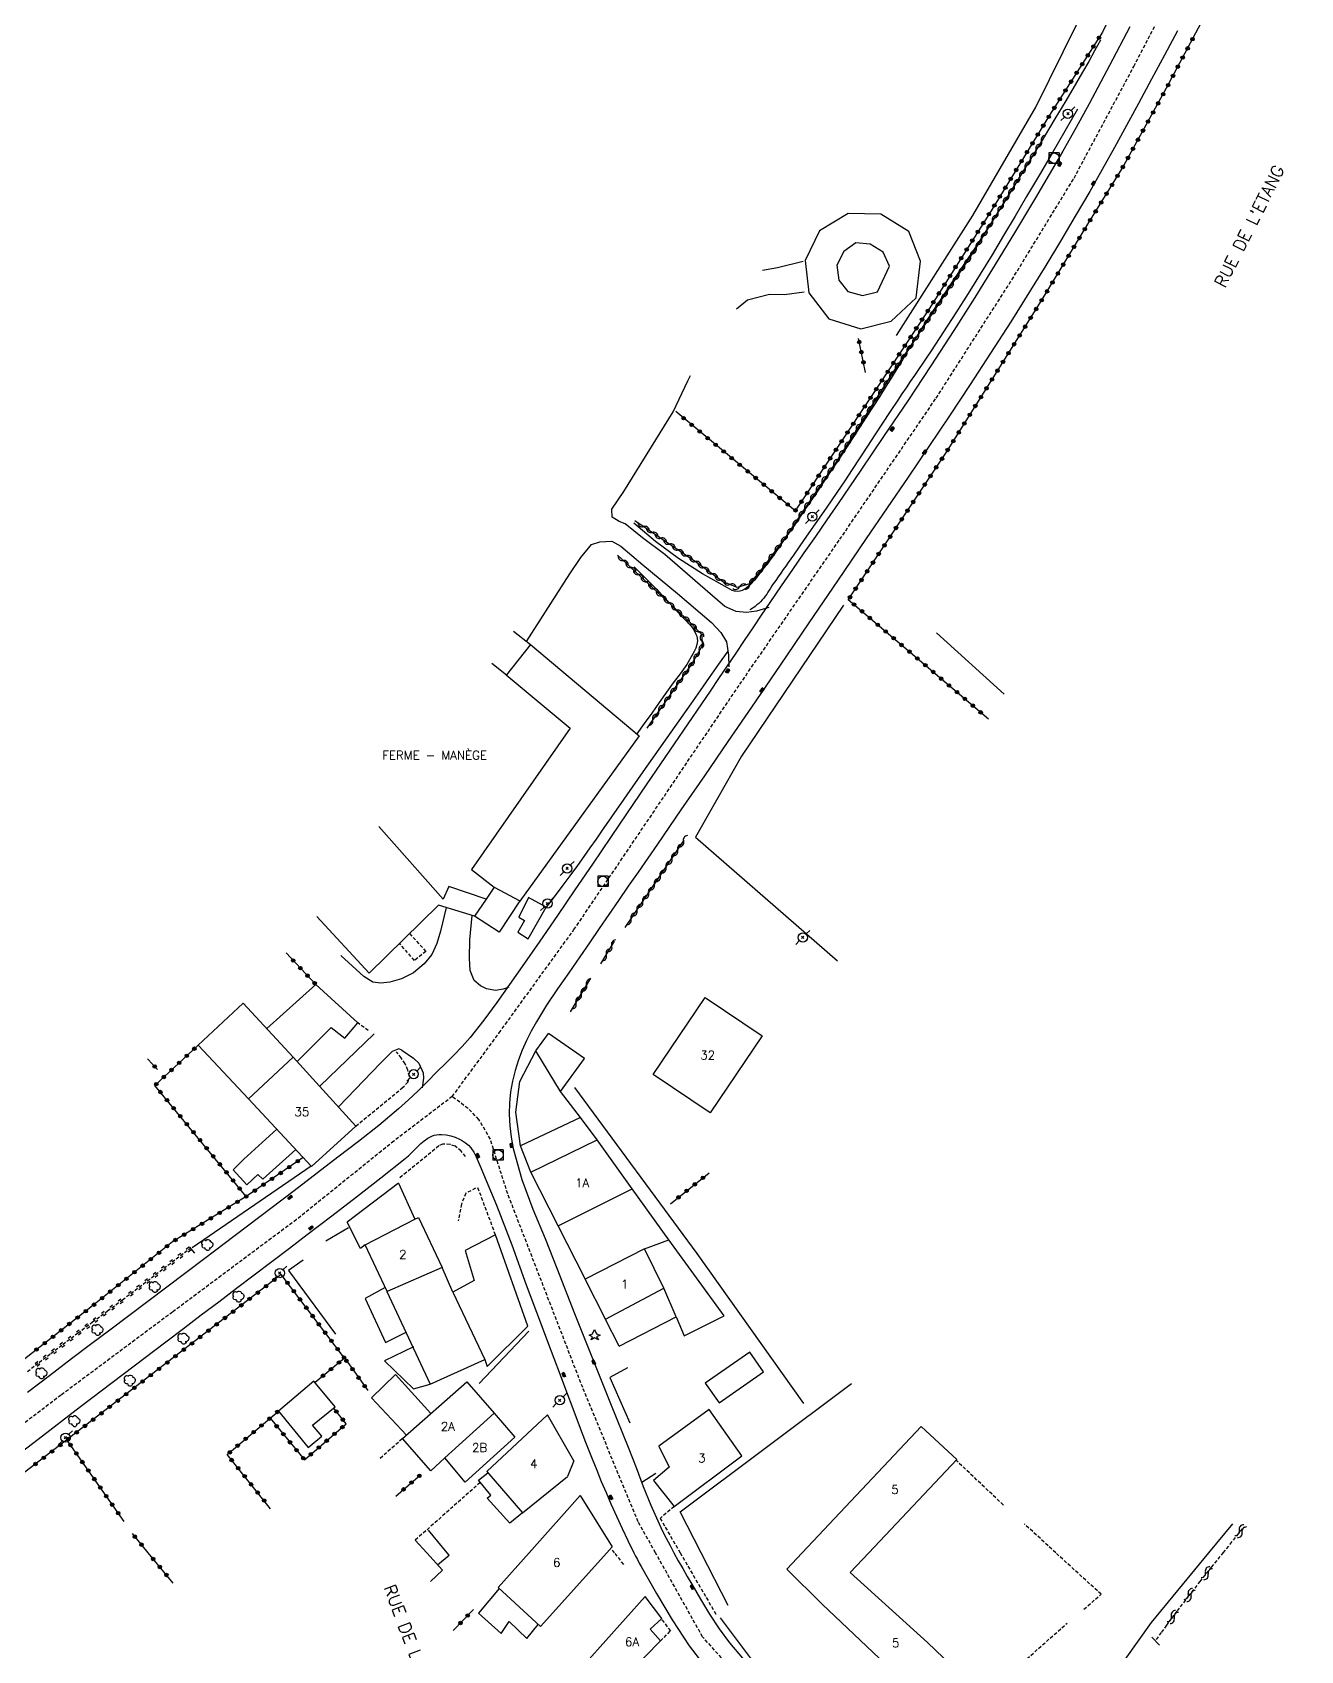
# Model space of a CAD drawing. Header units: millimetres. Extents: x 174998 to 176001, y 162000 to 163001.
# Drawn here: x 175542.1 to 175725, y 162156.9 to 162390.3 of the extents above; entities that cross this region are included whole.
import ezdxf
from ezdxf.enums import TextEntityAlignment as Align

# ---------------------------------------------------------------- set-up
doc = ezdxf.new("R2010")
doc.units = ezdxf.units.MM
doc.linetypes.add('DASHED', pattern=[0.75, 0.5, -0.25])
doc.layers.get('0').update_dxf_attribs({"linetype": 'CONTINUOUS'})
for name, color, linetype in [('W0001', 6, 'DASHED'), ('W0008', 7, 'CONTINUOUS'), ('W0017', 7, 'CONTINUOUS'), ('W0101', 7, 'CONTINUOUS'), ('W0104', 1, 'CONTINUOUS'), ('W0112', 1, 'DASHED'), ('W0120', 7, 'CONTINUOUS'), ('W0211', 2, 'CONTINUOUS'), ('W0214', 2, 'CONTINUOUS'), ('W0220', 5, 'DASHED'), ('W0300', 7, 'CONTINUOUS'), ('W0303', 7, 'CONTINUOUS'), ('W0310', 3, 'CONTINUOUS'), ('W0322', 7, 'CONTINUOUS'), ('W0323', 7, 'CONTINUOUS'), ('W0330', 7, 'CONTINUOUS'), ('W0401', 7, 'CONTINUOUS'), ('W0420', 7, 'CONTINUOUS'), ('W0473', 7, 'CONTINUOUS'), ('W0501', 5, 'DASHED'), ('W0984', 7, 'CONTINUOUS'), ('W0989', 7, 'CONTINUOUS'), ('W0991', 7, 'CONTINUOUS'), ('W1102', 7, 'CONTINUOUS')]:
    doc.layers.add(name, color=color, linetype=linetype)
doc.styles.get("Standard").update_dxf_attribs({"font": 'romans.shx', "width": 0.85})

# ---------------------------------------------------------------- blocks, each defined once
blk = doc.blocks.new('T473')
for p, q in [((-0.166667, 0.166667), (0.166667, -0.166667)), ((-0.166667, -0.166667), (0.166667, 0.166667)), ((0.500001, 0.500001), (1.000002, 1.000002)), ((-1.000002, -1.000002), (-0.500001, -0.500001))]:
    blk.add_line(p, q)
blk.add_ellipse((0, 0), major_axis=(0.471405, 0.471405), ratio=1, start_param=5.4977871438, end_param=11.780972451)
blk = doc.blocks.new('T300')
for p, q in [((-0.8, 0.51), (-0.86, 0.34)), ((-0.86, 0.34), (-0.86, 0.17)), ((-0.86, 0.17), (-0.74, 0.06)), ((-0.69, 0.63), (-0.8, 0.51)), ((-0.8, -0.06), (-0.74, 0.06)), ((-0.74, 0.06), (-0.69, 0.11)), ((-0.57, 0.69), (-0.69, 0.63)), ((-0.46, 0.69), (-0.57, 0.69)), ((-0.29, 0.63), (-0.46, 0.69)), ((-0.29, 0.63), (-0.17, 0.74)), ((-0.23, 0.57), (-0.29, 0.63)), ((-0.17, 0.74), (-0.06, 0.8)), ((-0.06, 0.8), (0.06, 0.8)), ((0.06, 0.8), (0.23, 0.74)), ((0.23, 0.74), (0.34, 0.63)), ((0.34, 0.63), (0.4, 0.51)), ((0.46, 0.46), (0.34, 0.46)), ((0.4, 0.51), (0.4, 0.46)), ((0.57, 0.4), (0.46, 0.46)), ((0.57, 0.4), (0.69, 0.29)), ((0.69, 0.29), (0.74, 0.17)), ((0.74, 0.06), (0.69, -0.17)), ((0.74, 0.17), (0.74, 0.06)), ((-0.8, -0.17), (-0.8, -0.06)), ((-0.8, -0.23), (-0.8, -0.17)), ((-0.74, -0.34), (-0.8, -0.23)), ((-0.69, -0.4), (-0.74, -0.34)), ((-0.51, -0.46), (-0.69, -0.4)), ((-0.4, -0.46), (-0.51, -0.46)), ((-0.4, -0.46), (-0.34, -0.46)), ((-0.34, -0.46), (-0.34, -0.4)), ((-0.34, -0.51), (-0.34, -0.46)), ((-0.29, -0.63), (-0.34, -0.51)), ((-0.17, -0.74), (-0.29, -0.63)), ((-0.06, -0.8), (-0.17, -0.74)), ((0.06, -0.8), (-0.06, -0.8)), ((0.17, -0.74), (0.06, -0.8)), ((0.23, -0.69), (0.17, -0.74)), ((0.29, -0.46), (0.23, -0.46)), ((0.29, -0.63), (0.23, -0.69)), ((0.46, -0.4), (0.29, -0.46)), ((0.34, -0.51), (0.29, -0.63)), ((0.34, -0.51), (0.34, -0.46)), ((0.57, -0.34), (0.46, -0.4)), ((0.63, -0.29), (0.57, -0.34)), ((0.69, -0.17), (0.63, -0.29))]:
    blk.add_line(p, q)
blk = doc.blocks.new('T303')
for p, q in [((-0.77, 0), (-0.28, 0.21)), ((-0.28, -0.21), (-0.77, 0)), ((-0.28, 0.21), (0, 0.83)), ((0, 0.83), (0.28, 0.21)), ((0.28, 0.21), (0.83, 0)), ((0.83, 0), (0.28, -0.21)), ((-0.49, -0.63), (-0.28, -0.21)), ((0, -0.35), (-0.49, -0.63)), ((0.56, -0.63), (0, -0.35)), ((0.28, -0.21), (0.56, -0.63))]:
    blk.add_line(p, q)
blk = doc.blocks.new('T420')
for p, q in [((0.75, 0.75), (-0.75, 0.75)), ((-0.75, 0.75), (-0.75, -0.75)), ((0.75, 0.75), (0.75, -0.75)), ((0.75, -0.75), (-0.75, -0.75))]:
    blk.add_line(p, q)
blk.add_ellipse((0, 0), major_axis=(-0.53, 0.53), ratio=1, start_param=3.926991, end_param=10.210176)
blk = doc.blocks.new('T401')
for p, q in [((-0.3, 0.3), (0, 0.3)), ((-0.3, -0.25), (-0.3, 0.3)), ((-0.3, 0.15), (0, 0.15)), ((-0.3, 0), (0, 0)), ((0, 0.3), (0, -0.25)), ((-0.3, -0.15), (0, -0.15)), ((-0.3, -0.25), (-0.3, -0.3)), ((-0.3, -0.3), (0, -0.3)), ((0, -0.3), (0, -0.25))]:
    blk.add_line(p, q)
blk = doc.blocks.new('t310o')
at = {"color": 0, "linetype": 'Continuous'}
for centre, start, end in [((-0.5, 0.38), 216.8699, 323.1304), ((0.5, -0.37), 36.8699, 143.1303)]:
    blk.add_arc(centre, 0.625, start, end, dxfattribs=at)
blk = doc.blocks.new('t323o')
at = {"color": 0, "linetype": 'Continuous'}
for radius in [0.25, 0.15]:
    blk.add_circle((0, 0), radius, dxfattribs=at)
blk = doc.blocks.new('t220o')
at = {"color": 0, "linetype": 'Continuous'}
for p, q in [((-0.25, 0.25), (0.25, 0.25)), ((-0.25, -0.25), (0.25, -0.25))]:
    blk.add_line(p, q, dxfattribs=at)
blk = doc.blocks.new('t322o')
at = {"color": 0, "linetype": 'Continuous'}
for radius in [0.25, 0.15]:
    blk.add_circle((0, 0), radius, dxfattribs=at)
blk = doc.blocks.new('t500o')
at = {"color": 0, "linetype": 'Continuous'}
for centre, start, end in [((-0.5, 0.625), 216.8699, 323.1301), ((0.5, -0.125), 36.8699, 143.1301), ((0.5, -0.625), 36.8699, 143.1301), ((-0.5, 0.125), 216.8699, 323.1301)]:
    blk.add_arc(centre, 0.625, start, end, dxfattribs=at)

msp = doc.modelspace()

# ---------------------------------------------------------------- linework, layer by layer
at = {"layer": 'W0001'}
for points in [[(175602.61, 162236.8), (175609.38, 162245.99), (175620.16, 162260.87), (175631.52, 162277.66), (175644.07, 162296.26), (175658.5, 162317.17), (175672.39, 162337.54), (175683.32, 162354.62), (175692.28, 162369.28), (175700.9, 162385.39), (175707.71, 162398.48)], [(175602.61, 162236.8), (175594.18, 162230.37), (175580.14, 162219.04), (175562.28, 162205.72), (175546.19, 162193.73), (175530.54, 162181.8), (175516.15, 162171)], [(175631.92, 162171), (175629.41, 162175.47), (175621.42, 162194.81), (175610.6, 162222.77), (175608.1, 162230.63), (175606.45, 162233.51), (175604.89, 162235.07), (175602.61, 162236.8)], [(175692.07, 162148.31), (175685.24, 162143.17), (175677.27, 162140.07), (175668.39, 162139.44), (175658.61, 162141.91), (175646.95, 162149.71), (175638.71, 162158.86), (175631.92, 162171)]]:
    msp.add_lwpolyline(points, dxfattribs=at)
at = {"layer": 'W0008'}
for points in [[(175700.34, 162391.08), (175697.41, 162385.52), (175694.44, 162380), (175692.56, 162376.58), (175690.64, 162373.18), (175688.7, 162369.79), (175686.72, 162366.42), (175683.84, 162361.6), (175680.92, 162356.8), (175677.95, 162352.03), (175674.94, 162347.28), (175671.64, 162342.2), (175668.29, 162337.16), (175664.91, 162332.14), (175661.51, 162327.13), (175659.89, 162324.73), (175658.26, 162322.35), (175656.62, 162319.96), (175654.98, 162317.58), (175653.33, 162315.2), (175651.69, 162312.82), (175650.05, 162310.44), (175648.42, 162308.05), (175647.18, 162306.23), (175645.94, 162304.41), (175644.71, 162302.58), (175643.48, 162300.76), (175642.24, 162298.93), (175641.01, 162297.11), (175639.78, 162295.28), (175638.54, 162293.46), (175634.61, 162287.67), (175630.68, 162281.88), (175626.75, 162276.09), (175622.81, 162270.31), (175620.29, 162266.61), (175617.77, 162262.91), (175615.24, 162259.21), (175612.68, 162255.54), (175610.86, 162252.95), (175609.05, 162250.36), (175607.18, 162247.8), (175605.21, 162245.33), (175604.06, 162244.03), (175602.85, 162242.78), (175601.62, 162241.56), (175600.39, 162240.34), (175599.04, 162238.99), (175597.68, 162237.64), (175596.3, 162236.31), (175594.87, 162235.02), (175592.02, 162232.62), (175589.09, 162230.32), (175586.13, 162228.06), (175583.18, 162225.79), (175579.82, 162223.21), (175576.45, 162220.65), (175573.08, 162218.09), (175569.7, 162215.54), (175566.95, 162213.46), (175564.21, 162211.39), (175561.46, 162209.32), (175558.71, 162207.25), (175555.95, 162205.18), (175553.21, 162203.11), (175550.46, 162201.03), (175547.72, 162198.95), (175544.53, 162196.53), (175541.35, 162194.1)], [(175707.18, 162390.5), (175705.34, 162387), (175703.47, 162383.52), (175701.59, 162380.05), (175699.85, 162376.86), (175698.1, 162373.68), (175696.33, 162370.51), (175694.53, 162367.36), (175692.44, 162363.77), (175690.33, 162360.2), (175688.19, 162356.65), (175686.02, 162353.11), (175683.15, 162348.55), (175680.23, 162344.01), (175677.29, 162339.49), (175674.32, 162334.99), (175671.35, 162330.55), (175668.34, 162326.12), (175665.32, 162321.71), (175662.31, 162317.29), (175658.17, 162311.2), (175654.03, 162305.11), (175649.89, 162299.02), (175645.74, 162292.94), (175642.36, 162288), (175638.98, 162283.07), (175635.59, 162278.14), (175632.2, 162273.21), (175630.81, 162271.18), (175629.41, 162269.15), (175628, 162267.12), (175626.6, 162265.09), (175625.2, 162263.06), (175623.81, 162261.03), (175622.41, 162258.99), (175621.02, 162256.95), (175619.42, 162254.64), (175617.79, 162252.33), (175616.21, 162249.99), (175614.74, 162247.58), (175614.01, 162246.24), (175613.32, 162244.89), (175612.69, 162243.5), (175612.15, 162242.07), (175611.68, 162240.57), (175611.3, 162239.03), (175611.02, 162237.48), (175610.85, 162235.91), (175610.81, 162234.24), (175610.9, 162232.57), (175611.1, 162230.92), (175611.4, 162229.29), (175612.63, 162224.85), (175614.24, 162220.54), (175616, 162216.3), (175617.7, 162212.06), (175620.23, 162205.52), (175622.82, 162199), (175625.43, 162192.5), (175628.05, 162186), (175629.11, 162183.28), (175630.16, 162180.56), (175631.24, 162177.86), (175632.43, 162175.19), (175632.94, 162174.13), (175633.47, 162173.08), (175634.01, 162172.04), (175634.56, 162171)], [(175536.75, 162182.71), (175542.88, 162187.4), (175549.02, 162192.08), (175555.16, 162196.76), (175561.3, 162201.43), (175563.85, 162203.36), (175566.4, 162205.29), (175568.96, 162207.21), (175571.51, 162209.14), (175574.06, 162211.07), (175576.61, 162213), (175579.16, 162214.93), (175581.7, 162216.88), (175585.25, 162219.6), (175588.8, 162222.32), (175592.33, 162225.07), (175595.83, 162227.86), (175596.3, 162228.27), (175596.75, 162228.7), (175597.19, 162229.14), (175597.63, 162229.59), (175598.09, 162230.02), (175598.58, 162230.43), (175599.1, 162230.79), (175599.66, 162231.09), (175600, 162231.22), (175600.36, 162231.3), (175600.71, 162231.33), (175601.07, 162231.33), (175601.74, 162231.26), (175602.39, 162231.13), (175603.03, 162230.92), (175603.64, 162230.66), (175604.1, 162230.41), (175604.53, 162230.12), (175604.93, 162229.78), (175605.29, 162229.4), (175605.72, 162228.79), (175606.06, 162228.12), (175606.35, 162227.44), (175606.64, 162226.76), (175609.01, 162221.11), (175611.18, 162215.39), (175613.28, 162209.64), (175615.42, 162203.9), (175616.34, 162201.48), (175617.25, 162199.06), (175618.16, 162196.64), (175619.07, 162194.21), (175619.98, 162191.79), (175620.9, 162189.37), (175621.83, 162186.95), (175622.79, 162184.54), (175623.44, 162182.91), (175624.1, 162181.29), (175624.78, 162179.67), (175625.49, 162178.06), (175626.29, 162176.29), (175627.09, 162174.51), (175627.92, 162172.75), (175628.78, 162171)], [(175628.78, 162171), (175629.04, 162170.5), (175629.31, 162170), (175629.58, 162169.5), (175629.85, 162169), (175632.05, 162165.13), (175634.33, 162161.3), (175636.79, 162157.57), (175639.5, 162154.02)], [(175634.56, 162171), (175635.2, 162169.85), (175635.84, 162168.71), (175636.5, 162167.58), (175637.16, 162166.45), (175638.43, 162164.28), (175639.72, 162162.12), (175641.1, 162160.01), (175642.61, 162157.98), (175644.47, 162155.77)]]:
    msp.add_lwpolyline(points, dxfattribs=at)
at = {"layer": 'W0017'}
for points in [[(175653.2, 162357.25), (175649.49, 162356.31), (175647.35, 162355.96)], [(175643.61, 162350.43), (175645.2, 162351.7), (175648.35, 162352.51), (175650.51, 162352.49), (175653.35, 162352.87)], [(175648.24, 162307.34), (175646.5, 162306.79), (175645.04, 162306.61), (175643.55, 162306.77), (175641.9, 162307.5), (175639.1, 162309.94), (175633.25, 162314.98), (175630.05, 162317.39), (175627.55, 162319.4), (175626.67, 162319.75), (175625.65, 162320.36), (175625.62, 162321.53), (175627.33, 162324.08), (175634.46, 162335.58), (175636.56, 162340.03), (175636.97, 162340.82)], [(175613.32, 162302.45), (175619.55, 162312.19), (175621.17, 162314.54), (175622.67, 162316.43), (175623.9, 162316.83), (175625.61, 162316.89), (175626.93, 162316.17), (175630.07, 162313.49), (175635.1, 162309.34), (175639.98, 162305.18), (175641.32, 162303.75), (175642.14, 162302.4), (175642.45, 162300.47), (175642.48, 162298.79)], [(175601.74, 162264.06), (175600.91, 162260.64), (175600.39, 162258.87), (175599.68, 162257.27), (175598.56, 162255.92), (175597.03, 162254.64), (175595.29, 162253.79), (175593.62, 162253.29), (175592.32, 162253.15), (175591.15, 162253.31), (175589.86, 162254.12), (175586.53, 162257.14)], [(175610.79, 162252.57), (175609.93, 162252.27), (175608.86, 162252.08), (175607.55, 162252.35), (175606.69, 162252.76), (175605.75, 162253.56), (175605.17, 162254.98), (175605.1, 162256.76), (175605.15, 162259.4), (175605.46, 162262.93)], [(175583.49, 162238.29), (175591.33, 162245.85)], [(175595.34, 162243.47), (175594.91, 162243.66), (175593.94, 162243.29), (175592.24, 162241.6), (175586.19, 162235.32)], [(175595.34, 162243.47), (175597, 162242.33), (175597.8, 162241.61), (175598.41, 162240.22), (175598.47, 162239.43), (175598.25, 162238.04)], [(175629.96, 162181.17), (175631.98, 162182.49)]]:
    msp.add_lwpolyline(points, dxfattribs=at)
at = {"layer": 'W0101'}
for points in [[(175647.29, 162245.56), (175639.82, 162234.45), (175631.59, 162239.99), (175639.06, 162251.1)], [(175634.62, 162177.65), (175644.35, 162184.96), (175639.64, 162191.68), (175632.42, 162186.37), (175633.87, 162183.34), (175631.62, 162181.4)]]:
    msp.add_lwpolyline(points, close=True, dxfattribs=at)
for points in [[(175579.68, 162242.48), (175573.21, 162236.49)], [(175588.72, 162232.55), (175579.68, 162242.48)], [(175573.21, 162236.49), (175582.33, 162226.7)], [(175588.72, 162232.55), (175582.33, 162226.7)], [(175613.96, 162225.9), (175623.49, 162230.56)], [(175628.55, 162223.51), (175623.51, 162230.54)], [(175617.89, 162218.14), (175613.96, 162225.9)], [(175617.89, 162218.14), (175628.55, 162223.51)], [(175590.04, 162215.41), (175597.23, 162219.11)], [(175597.23, 162219.11), (175597.72, 162219.36), (175601.17, 162212.13)], [(175593.2, 162208.69), (175590.04, 162215.41), (175590.04, 162215.41)], [(175630.32, 162214.83), (175621.76, 162210.48)], [(175633.13, 162209.17), (175630.32, 162214.83)], [(175601.17, 162212.13), (175593.2, 162208.69)], [(175624.7, 162204.66), (175624.72, 162204.68), (175621.76, 162210.48)], [(175624.72, 162204.68), (175633.13, 162209.17)], [(175601.53, 162184.68), (175599.54, 162182.79), (175595.43, 162187.49), (175604.71, 162195.66)], [(175604.71, 162195.66), (175608.63, 162191.11)], [(175608.63, 162191.11), (175611.62, 162187.65), (175604.49, 162181.2), (175601.53, 162184.68)], [(175616.35, 162190.91), (175607.58, 162182.71), (175612.73, 162176.74), (175619.22, 162181.99)], [(175620.13, 162184.27), (175616.35, 162190.91)], [(175662.66, 162171), (175675.35, 162184.46), (175670.21, 162189.23), (175653.09, 162171)], [(175620.13, 162184.27), (175619.22, 162181.99)], [(175613.69, 162171), (175621.05, 162179.25)], [(175621.05, 162179.25), (175625.66, 162171.84)], [(175624.91, 162171), (175615.33, 162160.37), (175609.21, 162165.98), (175613.69, 162171)], [(175625.66, 162171.84), (175624.91, 162171)], [(175653.09, 162171), (175650.88, 162168.64), (175655.93, 162163.6), (175666.98, 162153.16), (175665.71, 162151.81), (175673.52, 162144.97), (175679.31, 162150.23)], [(175671.13, 162158.07), (175660, 162168.17), (175662.66, 162171)], [(175630.41, 162164.7), (175621.93, 162155.19), (175626.04, 162151.57), (175632.62, 162158.27), (175631.17, 162159.98), (175632.83, 162161.52)], [(175632.83, 162161.52), (175630.41, 162164.7)], [(175671.13, 162158.07), (175671.13, 162158.06), (175679.31, 162150.23)]]:
    msp.add_lwpolyline(points, dxfattribs=at)
at = {"layer": 'W0104'}
for points in [[(175664.4, 162364.08), (175659.7, 162364.18), (175655.58, 162361.69), (175653.51, 162357.38), (175654.01, 162352.73), (175656.93, 162348.97), (175661.54, 162347.53), (175665.89, 162348.62)], [(175665.89, 162348.62), (175669.5, 162352.01), (175670.15, 162357.28), (175668.46, 162361.57), (175664.4, 162364.08)], [(175611.46, 162303.9), (175613.88, 162302), (175613.87, 162302.02), (175629.56, 162288.84), (175612.35, 162265), (175612.36, 162265.01), (175609.35, 162260.5), (175605.84, 162262.8), (175605.84, 162262.81), (175600.63, 162264.4), (175590.61, 162254.58)], [(175613.88, 162302), (175610.42, 162297.63)], [(175608.3, 162299.32), (175610.42, 162297.63), (175610.39, 162297.64), (175619.6, 162289.91), (175605.38, 162269.53), (175608.66, 162266.99), (175607.48, 162265.26), (175602.1, 162267.09), (175601.32, 162265.28), (175592.02, 162275.75)], [(175608.66, 162266.99), (175612.36, 162265.01)], [(175607.48, 162265.26), (175605.84, 162262.81)], [(175590.61, 162254.58), (175583.07, 162262.79)], [(175580.26, 162241.85), (175585.15, 162246.74), (175587.1, 162245.23), (175588.97, 162247.44), (175582.94, 162252.94), (175575.88, 162246.59)], [(175579.68, 162242.48), (175579.68, 162242.49), (175572.44, 162250.29), (175565.95, 162244.2), (175573.21, 162236.49)], [(175613.96, 162225.9), (175612.45, 162229.68), (175611.78, 162234.56), (175612.35, 162238.95), (175614.67, 162243.39), (175616.47, 162245.88)], [(175623.51, 162230.54), (175621.1, 162233.8), (175618.22, 162237.52), (175621.7, 162242.29), (175616.47, 162245.88)], [(175618.22, 162237.52), (175614.67, 162243.39)], [(175621.1, 162233.8), (175612.45, 162229.68)], [(175577.3, 162232.1), (175572.54, 162227.75), (175572.54, 162227.75), (175571.01, 162226.22), (175572.96, 162224.07), (175574.57, 162225.54), (175574.56, 162225.54), (175575.3, 162224.87), (175580.04, 162229.16)], [(175594.84, 162224.31), (175587.45, 162218.68)], [(175594.84, 162224.31), (175597.23, 162219.11)], [(175626.67, 162200.78), (175634.89, 162205.02), (175636.06, 162202.28), (175641.84, 162205.17), (175633.85, 162216.12), (175628.55, 162223.51)], [(175590.04, 162215.41), (175589.37, 162214.86), (175587.45, 162218.68)], [(175597.23, 162219.11), (175597.72, 162219.36)], [(175621.76, 162210.48), (175621.77, 162210.5), (175617.89, 162218.14)], [(175608.85, 162216.84), (175604.48, 162214.59), (175605.75, 162210.26), (175605.75, 162210.27), (175602.67, 162208.56), (175601.17, 162212.13)], [(175613.5, 162203.67), (175608.85, 162216.84)], [(175630.32, 162214.83), (175633.85, 162216.12)], [(175592.94, 162209.26), (175590.07, 162207.69), (175592.97, 162201.31), (175595.94, 162202.81)], [(175593.2, 162208.69), (175593.19, 162208.69), (175599.44, 162195.3), (175607.3, 162198.85), (175607.65, 162197.86), (175613.5, 162203.67)], [(175602.67, 162208.56), (175607.3, 162198.85)], [(175634.89, 162205.02), (175633.13, 162209.17)], [(175626.67, 162200.78), (175624.7, 162204.66)], [(175597, 162200.68), (175592.86, 162198.7), (175597.01, 162194.65), (175599.44, 162195.3)], [(175595.99, 162187.98), (175590.96, 162193.36), (175594.44, 162196.7), (175599.51, 162191.08)], [(175612.73, 162176.74), (175610.93, 162175.26), (175607.66, 162178.88), (175608.16, 162179.3), (175606.37, 162181.45), (175607.73, 162182.53)], [(175601.86, 162171), (175599.16, 162174.24)], [(175598.92, 162171), (175597.27, 162172.82)], [(175599.49, 162166.84), (175601.21, 162168.47), (175598.92, 162171)], [(175600.5, 162169.26), (175602.17, 162170.63), (175601.86, 162171)], [(175609.37, 162165.83), (175606.39, 162162.3), (175609.64, 162159.36), (175610.83, 162161.06), (175613.38, 162158.62), (175615.02, 162160.66)]]:
    msp.add_lwpolyline(points, dxfattribs=at)
for points in [[(175663.93, 162352.87), (175665.67, 162356.57), (175664.73, 162358.61), (175662.89, 162359.74), (175660.81, 162359.93), (175659.1, 162358.68), (175658.06, 162356.72), (175658.34, 162354.57), (175659.65, 162352.92), (175661.78, 162352.33)], [(175613.56, 162259.54), (175616.16, 162264.11), (175613.58, 162265.52), (175612.2, 162262.69), (175613.05, 162262.17), (175612.07, 162260.51)], [(175641.1, 162192.6), (175647.51, 162197.11), (175645.51, 162199.95), (175639.1, 162195.44)], [(175585.7, 162192.05), (175582.67, 162195.75), (175577.54, 162191.42), (175581.82, 162186.16), (175583.8, 162187.83), (175582.46, 162189.39)]]:
    msp.add_lwpolyline(points, close=True, dxfattribs=at)
at = {"layer": 'W0112'}
for points in [[(175596.45, 162260.31), (175598.79, 162257.74), (175597.14, 162256.41), (175595.02, 162258.9)], [(175590.5, 162246.32), (175588.97, 162247.43)], [(175588.72, 162232.55), (175595.35, 162238.01), (175596.25, 162238.92), (175596.43, 162239.67), (175596.19, 162240.6), (175595.8, 162241.53), (175595.26, 162242.36), (175594.55, 162243.24)], [(175600.69, 162229.67), (175594.99, 162225.03)], [(175604.53, 162228.13), (175603.89, 162228.91), (175603.04, 162229.63), (175602.28, 162229.9), (175601.22, 162229.95), (175600.69, 162229.67)], [(175605.96, 162223.56), (175604.57, 162222.86), (175603.93, 162221.28), (175603.46, 162218.89)], [(175608.85, 162216.84), (175606.26, 162223.79)], [(175592.21, 162184.65), (175595.43, 162187.49)], [(175682.09, 162177.88), (175675.24, 162184.35)], [(175606.64, 162181.12), (175597.27, 162172.82)], [(175634.62, 162177.65), (175632.58, 162175.96), (175635.47, 162171)], [(175689.63, 162171), (175685.15, 162175.11)], [(175626.02, 162171), (175625.5, 162171.66)], [(175627.33, 162169.31), (175626.02, 162171)], [(175635.47, 162171), (175640.74, 162161.95)], [(175693.68, 162162.84), (175696.2, 162165), (175696.19, 162165), (175689.63, 162171)], [(175632.62, 162158.27), (175634.11, 162159.73), (175632.78, 162161.47)], [(175679.31, 162150.23), (175691.28, 162160.84)]]:
    msp.add_lwpolyline(points, dxfattribs=at)
at = {"layer": 'W0120'}
for points in [[(175564.69, 162215.14), (175565.42, 162214.23)], [(175704.62, 162157.68), (175703.48, 162158.8)]]:
    msp.add_lwpolyline(points, dxfattribs=at)
at = {"layer": 'W0211'}
for points in [[(175696.09, 162389.18), (175695.24, 162387.64), (175694.39, 162386.1), (175693.52, 162384.57), (175692.64, 162383.05), (175691.1, 162380.43), (175689.53, 162377.83), (175687.95, 162375.23), (175686.37, 162372.64), (175684.84, 162370.12), (175683.31, 162367.6), (175681.76, 162365.09), (175680.19, 162362.59), (175679.04, 162360.81), (175677.87, 162359.03), (175676.69, 162357.26), (175675.5, 162355.5), (175674.32, 162353.74), (175673.14, 162351.97), (175671.97, 162350.2), (175670.81, 162348.41), (175669.98, 162347.09), (175669.15, 162345.75), (175668.33, 162344.42), (175667.52, 162343.08), (175666.71, 162341.74), (175665.89, 162340.4), (175665.06, 162339.07), (175664.23, 162337.74), (175662.32, 162334.78), (175660.38, 162331.82), (175658.43, 162328.88), (175656.47, 162325.95), (175654.97, 162323.7), (175653.46, 162321.45), (175651.94, 162319.21), (175650.4, 162316.99), (175649.61, 162315.87), (175648.82, 162314.75), (175648.01, 162313.65), (175647.16, 162312.56), (175646.67, 162311.92), (175646.18, 162311.26), (175645.63, 162310.64), (175644.99, 162310.11), (175644.71, 162309.92), (175644.4, 162309.77), (175644.07, 162309.67), (175643.72, 162309.63), (175643.33, 162309.68), (175642.96, 162309.81), (175642.62, 162309.98), (175642.29, 162310.16), (175638.7, 162312.17), (175635.24, 162314.41), (175631.92, 162316.86), (175628.77, 162319.51)], [(175628.83, 162313.22), (175630.64, 162311.44), (175632.41, 162309.63), (175634.15, 162307.79), (175635.86, 162305.91), (175636.32, 162305.42), (175636.8, 162304.92), (175637.24, 162304.39), (175637.61, 162303.81), (175637.75, 162303.51), (175637.87, 162303.19), (175637.94, 162302.85), (175637.96, 162302.51), (175637.88, 162301.98), (175637.72, 162301.48), (175637.5, 162301.01), (175637.27, 162300.55), (175636.43, 162299.12), (175635.47, 162297.76), (175634.47, 162296.45), (175633.49, 162295.12), (175632.43, 162293.62), (175631.37, 162292.12), (175630.3, 162290.62), (175629.22, 162289.12)]]:
    msp.add_lwpolyline(points, dxfattribs=at)
at = {"layer": 'W0214'}
for points in [[(175692.79, 162379.2), (175690.96, 162376.05), (175689.12, 162372.89), (175687.28, 162369.74), (175685.42, 162366.6), (175683.77, 162363.8), (175682.12, 162361), (175680.45, 162358.21), (175678.75, 162355.43), (175677.01, 162352.64), (175675.24, 162349.86), (175673.45, 162347.1), (175671.65, 162344.34), (175671.06, 162343.45), (175670.46, 162342.57), (175669.86, 162341.68), (175669.26, 162340.8), (175668.66, 162339.92), (175668.05, 162339.03), (175667.46, 162338.15), (175666.86, 162337.26), (175665.76, 162335.6), (175664.66, 162333.93), (175663.57, 162332.26), (175662.49, 162330.59), (175661.4, 162328.92), (175660.3, 162327.25), (175659.2, 162325.59), (175658.09, 162323.93), (175656.53, 162321.65), (175654.96, 162319.39), (175653.38, 162317.13), (175651.8, 162314.87), (175651.44, 162314.35), (175651.07, 162313.83), (175650.71, 162313.32), (175650.35, 162312.8), (175649.98, 162312.28), (175649.62, 162311.77), (175649.26, 162311.25), (175648.9, 162310.73), (175648.7, 162310.44), (175648.51, 162310.15), (175648.33, 162309.85), (175648.14, 162309.56), (175647.95, 162309.26), (175647.75, 162308.98), (175647.54, 162308.7), (175647.31, 162308.42), (175647.07, 162308.17), (175646.81, 162307.93), (175646.55, 162307.7), (175646.27, 162307.48), (175646.09, 162307.35), (175645.91, 162307.22), (175645.72, 162307.1), (175645.52, 162306.99)], [(175642.36, 162301.05), (175641.02, 162299.15), (175639.68, 162297.25), (175638.34, 162295.35), (175637, 162293.44), (175634.69, 162290.17), (175632.39, 162286.89), (175630.09, 162283.62), (175627.79, 162280.34), (175626.9, 162279.06), (175626.01, 162277.78), (175625.13, 162276.5), (175624.24, 162275.22), (175623.36, 162273.94), (175622.46, 162272.67), (175621.57, 162271.4), (175620.66, 162270.13), (175619.55, 162268.61), (175618.43, 162267.1), (175617.3, 162265.6), (175616.16, 162264.11)], [(175582.28, 162226.76), (175565.12, 162215)]]:
    msp.add_lwpolyline(points, dxfattribs=at)
at = {"layer": 'W0220'}
for points in [[(175555.05, 162207.48), (175564.84, 162214.95)], [(175541.33, 162197.14), (175543.03, 162198.45), (175544.73, 162199.75), (175546.44, 162201.05), (175548.58, 162202.67), (175550.73, 162204.28), (175552.89, 162205.89), (175555.05, 162207.48)]]:
    msp.add_lwpolyline(points, dxfattribs=at)
at = {"layer": 'W0300'}
for points in [[(175666.65, 162346.55), (175677.69, 162363.86), (175686.78, 162379.51), (175692.66, 162391.47), (175697.04, 162400.96)], [(175672.45, 162303.7), (175682.22, 162294.84)], [(175653.32, 162192.5), (175637.93, 162214.15), (175620.29, 162238.09)], [(175613.64, 162202.97), (175606.48, 162195.42)], [(175638.5, 162171), (175635.48, 162176.89), (175660.18, 162195.39)], [(175711.73, 162171), (175715.18, 162175.19)], [(175642.4, 162163.38), (175638.5, 162171)], [(175698.22, 162150.08), (175699.63, 162155.61), (175703.43, 162160.92), (175711.73, 162171)], [(175641.23, 162161.63), (175645.99, 162155.27), (175650.69, 162151.23), (175656.55, 162147.44), (175661.73, 162144.64), (175665.59, 162143.28), (175670.14, 162142.59)]]:
    msp.add_lwpolyline(points, dxfattribs=at)
at = {"layer": 'W0303'}
for points in [[(175584.39, 162215.97), (175587.65, 162217.93)], [(175581.11, 162213.21), (175578.97, 162211.7), (175585.78, 162202.52)], [(175627.88, 162197.66), (175625.33, 162196.28), (175628.21, 162189.74)]]:
    msp.add_lwpolyline(points, dxfattribs=at)
at = {"layer": 'W0310'}
for points in [[(175687.92, 162375.15), (175677.84, 162358.72), (175666.21, 162341.31), (175658.15, 162328.64), (175650.65, 162317.47), (175647.49, 162313.21), (175645.47, 162310.74), (175643.68, 162310.24), (175641.57, 162311.11), (175637.85, 162313.84), (175628.96, 162319.86)], [(175626.42, 162314.89), (175636.76, 162305.31), (175638.58, 162303.43), (175638.63, 162301.79), (175637.21, 162299.3), (175630.66, 162289.93)], [(175627.56, 162261.19), (175636.06, 162273.76)], [(175624.05, 162255.96), (175626.01, 162259.19)], [(175619.68, 162249.01), (175622.58, 162253.89)]]:
    msp.add_lwpolyline(points, dxfattribs=at)
at = {"layer": 'W0322'}
for points in [[(175581.12, 162228.01), (175572.91, 162222.39)], [(175572.91, 162222.39), (175562.27, 162215.84), (175550.49, 162206.41), (175532.94, 162192.73), (175518.53, 162181.28), (175508.16, 162173.55), (175504.66, 162171)]]:
    msp.add_lwpolyline(points, dxfattribs=at)
at = {"layer": 'W0323'}
for points in [[(175679.96, 162291.23), (175659.72, 162308.46), (175673.86, 162329.74), (175680.61, 162340.48), (175687.54, 162351.53), (175694.27, 162362.65), (175699.2, 162370.64), (175705.63, 162382.29), (175711.37, 162393.1), (175717.09, 162404.89), (175724.95, 162422.13)], [(175700.23, 162398.18), (175696.39, 162390.33), (175688.76, 162378.34), (175680.32, 162364.56), (175671.38, 162350.42), (175663.62, 162338.63), (175652.08, 162321.28), (175634.83, 162335.59)], [(175662.22, 162341.23), (175661.2, 162346.14)], [(175582.94, 162252.94), (175578.65, 162257.51)], [(175572.91, 162222.39), (175559.74, 162238.41), (175565.95, 162244.2)], [(175560.12, 162240.69), (175558.67, 162242.23)], [(175634.07, 162221.33), (175639.64, 162225.78)], [(175577.95, 162211.13), (175547.04, 162187.27), (175525.85, 162171)], [(175587.05, 162199.09), (175587.05, 162199.08), (175577.95, 162211.13)], [(175582.82, 162195.58), (175587.05, 162199.09), (175590.44, 162194.4)], [(175576.33, 162190.39), (175581.31, 162184.41), (175587.31, 162189.59), (175585.49, 162191.88)], [(175576.42, 162177.35), (175570.16, 162185.16), (175577.54, 162191.42)], [(175555.3, 162175.48), (175547.04, 162187.27)], [(175594.45, 162179.17), (175598.05, 162182.25)], [(175558.74, 162171), (175556.48, 162173.75)], [(175562.35, 162166.63), (175558.74, 162171)], [(175602.74, 162159.8), (175605.65, 162162.79)]]:
    msp.add_lwpolyline(points, dxfattribs=at)
at = {"layer": 'W0330'}
msp.add_lwpolyline([(175659.01, 162307.66), (175644.31, 162285.88), (175639.53, 162277.45), (175637.69, 162274.2), (175658.16, 162256.37)], dxfattribs=at)
at = {"layer": 'W0501'}
for points in [[(175713.79, 162171), (175714.79, 162172.23), (175715.79, 162173.47), (175716.79, 162174.7), (175716.84, 162174.75)], [(175704.19, 162158.48), (175704.92, 162159.52), (175705.66, 162160.56), (175706.41, 162161.58), (175707.18, 162162.6), (175708.8, 162164.72), (175710.45, 162166.83), (175712.11, 162168.92), (175713.79, 162171)]]:
    msp.add_lwpolyline(points, dxfattribs=at)
at = {"layer": 'W1102'}
msp.add_lwpolyline([(175601.53, 162184.68), (175608.63, 162191.11)], dxfattribs=at)

# ---------------------------------------------------------------- block references
at = {"layer": 'W0220'}
for p, rotation in [((175564.59, 162214.76), 37.33357216656181), ((175562.21, 162212.94), 37.33357216656181), ((175563.4, 162213.85), 37.33357216656181), ((175558.63, 162210.21), 37.33357216656181), ((175559.82, 162211.12), 37.33357216656181), ((175561.02, 162212.03), 37.33357216656181), ((175556.25, 162208.39), 37.33357216656181), ((175557.44, 162209.3), 37.33357216656181), ((175552.37, 162205.5), 36.66893308907034), ((175553.57, 162206.39), 36.47371983432881), ((175554.78, 162207.28), 36.47371983432881), ((175549.97, 162203.7), 36.86414587212998), ((175551.17, 162204.6), 36.66893308907034), ((175546.37, 162201), 37.24993181051041), ((175547.57, 162201.9), 37.05935818342545), ((175548.76, 162202.8), 36.86414587212998), ((175543.98, 162199.18), 37.41917418784743), ((175545.18, 162200.09), 37.24993181051041), ((175542.79, 162198.27), 37.54811650293976)]:
    msp.add_blockref('t220o', p, dxfattribs=dict(at, rotation=rotation))
at = {"layer": 'W0300'}
for p in [(175567.33, 162215.39), (175559.74, 162209.32), (175571.82, 162207.94), (175551.48, 162203.11), (175563.88, 162201.88), (175543.4, 162196.86), (175556.16, 162195.83), (175548.15, 162189.98)]:
    msp.add_blockref('T300', p, dxfattribs=at)
at = {"layer": 'W0303'}
msp.add_blockref('T303', (175623.12, 162202.36), dxfattribs=at)
at = {"layer": 'W0310'}
for p, rotation in [((175686.79, 162373.31), 238.4715403287355), ((175687.57, 162374.59), 238.4715403287355), ((175685.22, 162370.75), 238.4715403287355), ((175686, 162372.03), 238.4715403287355), ((175683.65, 162368.19), 238.4715403287355), ((175684.44, 162369.47), 238.4715403287355), ((175682.87, 162366.91), 238.4715403287355), ((175681.3, 162364.36), 238.4715403287355), ((175682.08, 162365.64), 238.4715403287355), ((175679.73, 162361.8), 238.4715403287355), ((175680.51, 162363.08), 238.4715403287355), ((175678.16, 162359.24), 238.4715403287355), ((175678.94, 162360.52), 238.4715403287355), ((175676.51, 162356.74), 236.2583146686043), ((175677.35, 162357.98), 236.2583146686043), ((175674.85, 162354.24), 236.2583146686043), ((175675.68, 162355.49), 236.2583146686043), ((175674.01, 162352.99), 236.2583146686043), ((175672.35, 162350.5), 236.2583146686043), ((175673.18, 162351.75), 236.2583146686043), ((175670.68, 162348), 236.2583146686043), ((175671.51, 162349.25), 236.2583146686043), ((175669.02, 162345.51), 236.2583146686043), ((175669.85, 162346.76), 236.2583146686043), ((175667.35, 162343.01), 236.2583146686043), ((175668.18, 162344.26), 236.2583146686043), ((175665.7, 162340.51), 237.5226628247724), ((175666.52, 162341.77), 236.2583146686043), ((175664.09, 162337.98), 237.5226628247724), ((175664.89, 162339.24), 237.5226628247724), ((175662.48, 162335.45), 237.5226628247724), ((175663.28, 162336.71), 237.5226628247724), ((175661.67, 162334.18), 237.5226628247724), ((175660.06, 162331.65), 237.5226628247724), ((175660.87, 162332.92), 237.5226628247724), ((175658.45, 162329.12), 237.5226628247724), ((175659.26, 162330.39), 237.5226628247724), ((175656.79, 162326.62), 236.1280267222378), ((175657.63, 162327.87), 236.1280267222378), ((175655.12, 162324.13), 236.1280267222378), ((175655.95, 162325.38), 236.1280267222378), ((175653.45, 162321.64), 236.1280267222378), ((175654.28, 162322.89), 236.1280267222378), ((175651.77, 162319.15), 236.1280267222378), ((175652.61, 162320.39), 236.1280267222378), ((175630.2, 162319.02), 145.89821917106), ((175631.45, 162318.18), 145.89821917106), ((175632.69, 162317.34), 145.89821917106), ((175650.94, 162317.9), 236.1280267222378), ((175633.93, 162316.49), 145.89821917106), ((175635.17, 162315.65), 145.89821917106), ((175636.41, 162314.81), 145.89821917106), ((175649.17, 162315.48), 233.4737173106295), ((175650.07, 162316.68), 233.4737173106295), ((175627.26, 162314.11), 317.1929902051335), ((175628.36, 162313.09), 317.1929902051335), ((175637.66, 162313.97), 145.89821917106), ((175638.87, 162313.09), 143.7501623400241), ((175647.38, 162313.07), 230.6033001593661), ((175648.28, 162314.27), 233.4737173106295), ((175629.46, 162312.07), 317.1929902051335), ((175630.56, 162311.05), 317.1929902051335), ((175631.66, 162310.03), 317.1929902051335), ((175640.08, 162312.2), 143.7501623400241), ((175641.29, 162311.32), 143.7501623400241), ((175642.64, 162310.67), 157.6157678078741), ((175644.04, 162310.34), 195.7755808092712), ((175645.48, 162310.76), 230.6033001593661), ((175646.43, 162311.91), 230.6033001593661), ((175632.76, 162309.01), 317.1929902051335), ((175633.87, 162307.99), 317.1929902051335), ((175634.97, 162306.97), 317.1929902051335), ((175636.07, 162305.95), 317.1929902051335), ((175637.15, 162304.91), 313.9911024799107), ((175638.19, 162303.83), 313.9911024799107), ((175638.23, 162301.1), 240.3218825611188), ((175638.61, 162302.49), 271.8904946312028), ((175636.68, 162298.54), 235.0597326688776), ((175637.49, 162299.79), 240.3218825611188), ((175634.96, 162296.08), 235.0597326688776), ((175635.82, 162297.31), 235.0597326688776), ((175633.24, 162293.62), 235.0597326688776), ((175634.1, 162294.85), 235.0597326688776), ((175631.52, 162291.16), 235.0597326688776), ((175632.38, 162292.39), 235.0597326688776), ((175635.96, 162273.61), 55.92675885445373), ((175634.28, 162271.13), 55.92675885445373), ((175635.12, 162272.37), 55.92675885445373), ((175632.6, 162268.64), 55.92675885445373), ((175633.44, 162269.89), 55.92675885445373), ((175630.92, 162266.16), 55.92675885445373), ((175631.76, 162267.4), 55.92675885445373), ((175629.24, 162263.67), 55.92675885445373), ((175630.08, 162264.92), 55.92675885445373), ((175628.4, 162262.43), 55.92675885445373), ((175625.61, 162258.53), 58.66115370675153), ((175624.83, 162257.25), 58.66115370675153), ((175621.21, 162251.59), 59.33743300896212), ((175621.98, 162252.88), 59.33743300896212), ((175620.45, 162250.3), 59.33743300896212)]:
    msp.add_blockref('t310o', p, dxfattribs=dict(at, rotation=rotation))
at = {"layer": 'W0322'}
for p, rotation in [((175579.1, 162226.62), 214.3895993318924), ((175580.33, 162227.47), 214.3895993318924), ((175575.38, 162224.08), 214.3895993318924), ((175576.62, 162224.93), 214.3895993318924), ((175577.86, 162225.77), 214.3895993318924), ((175572.9, 162222.38), 211.5954816694651), ((175574.14, 162223.23), 214.3895993318924), ((175569.07, 162220.03), 211.5954816694651), ((175570.35, 162220.81), 211.5954816694651), ((175571.63, 162221.6), 211.5954816694651), ((175565.24, 162217.67), 211.5954816694651), ((175566.51, 162218.45), 211.5954816694651), ((175567.79, 162219.24), 211.5954816694651), ((175561.48, 162215.21), 218.6853088892121), ((175562.68, 162216.1), 211.5954816694651), ((175563.96, 162216.88), 211.5954816694651), ((175557.96, 162212.4), 218.6853088892121), ((175559.13, 162213.33), 218.6853088892121), ((175560.31, 162214.27), 218.6853088892121), ((175555.62, 162210.52), 218.6853088892121), ((175556.79, 162211.46), 218.6853088892121), ((175552.11, 162207.71), 218.6853088892121), ((175553.28, 162208.65), 218.6853088892121), ((175554.45, 162209.58), 218.6853088892121), ((175549.76, 162205.84), 217.9318963800561), ((175550.94, 162206.77), 218.6853088892121), ((175546.21, 162203.08), 217.9318963800561), ((175547.39, 162204), 217.9318963800561), ((175548.58, 162204.92), 217.9318963800561), ((175543.84, 162201.23), 217.9318963800561), ((175545.03, 162202.15), 217.9318963800561), ((175542.66, 162200.31), 217.9318963800561)]:
    msp.add_blockref('t322o', p, dxfattribs=dict(at, rotation=rotation))
at = {"layer": 'W0323'}
for p, rotation in [((175695.07, 162388.25), 237.5105698015684), ((175695.87, 162389.51), 237.5105698015684), ((175708.66, 162387.99), 62.06110216248499), ((175709.36, 162389.31), 62.06110216248499), ((175693.46, 162385.72), 237.5105698015684), ((175694.26, 162386.98), 237.5105698015684), ((175707.25, 162385.34), 62.06110216248499), ((175707.95, 162386.66), 62.06110216248499), ((175691.85, 162383.19), 237.5105698015684), ((175692.65, 162384.45), 237.5105698015684), ((175706.55, 162384.01), 62.06110216248499), ((175690.23, 162380.66), 237.5105698015684), ((175691.04, 162381.92), 237.5105698015684), ((175705.13, 162381.37), 61.07040163552591), ((175705.85, 162382.69), 62.06110216248499), ((175688.63, 162378.12), 238.5228519855413), ((175689.43, 162379.39), 237.5105698015684), ((175703.68, 162378.75), 61.07040163552591), ((175704.4, 162380.06), 61.07040163552591), ((175687.84, 162376.84), 238.5228519855413), ((175702.22, 162376.12), 61.07040163552591), ((175702.95, 162377.43), 61.07040163552591), ((175686.28, 162374.29), 238.5228519855413), ((175687.06, 162375.56), 238.5228519855413), ((175700.77, 162373.5), 61.07040163552591), ((175701.5, 162374.81), 61.07040163552591), ((175684.71, 162371.73), 238.5228519855413), ((175685.49, 162373.01), 238.5228519855413), ((175700.05, 162372.18), 61.07040163552591), ((175683.14, 162369.17), 238.5228519855413), ((175683.93, 162370.45), 238.5228519855413), ((175698.55, 162369.59), 58.37570309500664), ((175699.32, 162370.87), 61.07040163552591), ((175681.58, 162366.61), 238.5228519855413), ((175682.36, 162367.89), 238.5228519855413), ((175696.97, 162367.03), 58.37570309500664), ((175697.76, 162368.31), 58.37570309500664), ((175680, 162364.06), 237.6908355747047), ((175680.79, 162365.33), 238.5228519855413), ((175695.4, 162364.48), 58.37570309500664), ((175696.19, 162365.75), 58.37570309500664), ((175679.2, 162362.79), 237.6908355747047), ((175693.83, 162361.92), 58.78296818047087), ((175694.61, 162363.2), 58.37570309500664), ((175677.6, 162360.25), 237.6908355747047), ((175678.4, 162361.52), 237.6908355747047), ((175693.05, 162360.64), 58.78296818047087), ((175676, 162357.72), 237.6908355747047), ((175676.8, 162358.98), 237.6908355747047), ((175691.5, 162358.07), 58.78296818047087), ((175692.28, 162359.35), 58.78296818047087), ((175674.39, 162355.18), 237.6908355747047), ((175675.19, 162356.45), 237.6908355747047), ((175689.95, 162355.51), 58.78296818047087), ((175690.72, 162356.79), 58.78296818047087), ((175672.79, 162352.65), 237.6908355747047), ((175673.59, 162353.91), 237.6908355747047), ((175688.39, 162352.94), 58.78296818047087), ((175689.17, 162354.22), 58.78296818047087), ((175671.18, 162350.11), 236.6544731571629), ((175671.99, 162351.38), 237.6908355747047), ((175686.82, 162350.39), 57.91825722972803), ((175687.61, 162351.66), 58.78296818047087), ((175670.35, 162348.86), 236.6544731571629), ((175685.22, 162347.84), 57.91825722972803), ((175686.02, 162349.11), 57.91825722972803), ((175661.3, 162345.63), 101.8298110741652), ((175668.71, 162346.35), 236.6544731571629), ((175669.53, 162347.61), 236.6544731571629), ((175684.43, 162346.57), 57.91825722972803), ((175661.61, 162344.17), 101.8298110741652), ((175667.06, 162343.85), 236.6544731571629), ((175667.88, 162345.1), 236.6544731571629), ((175682.83, 162344.03), 57.91825722972803), ((175683.63, 162345.3), 57.91825722972803), ((175661.92, 162342.7), 101.8298110741652), ((175665.41, 162341.34), 236.6544731571629), ((175666.23, 162342.6), 236.6544731571629), ((175681.24, 162341.49), 57.91825722972803), ((175682.04, 162342.76), 57.91825722972803), ((175663.76, 162338.84), 236.6544731571629), ((175664.58, 162340.09), 236.6544731571629), ((175679.65, 162338.95), 57.8413661046784), ((175680.44, 162340.22), 57.8413661046784), ((175662.1, 162336.34), 236.3557001312984), ((175662.93, 162337.59), 236.3557001312984), ((175678.05, 162336.41), 57.8413661046784), ((175678.85, 162337.68), 57.8413661046784), ((175635.98, 162334.64), 140.3269759712038), ((175660.44, 162333.84), 236.3557001312984), ((175661.27, 162335.09), 236.3557001312984), ((175676.45, 162333.87), 57.8413661046784), ((175677.25, 162335.14), 57.8413661046784), ((175637.13, 162333.68), 140.3269759712038), ((175638.29, 162332.72), 140.3269759712038), ((175639.44, 162331.76), 140.3269759712038), ((175659.6, 162332.59), 236.3557001312984), ((175675.65, 162332.6), 57.8413661046784), ((175640.6, 162330.8), 140.3269759712038), ((175641.75, 162329.85), 140.3269759712038), ((175657.94, 162330.09), 236.3557001312984), ((175658.77, 162331.34), 236.3557001312984), ((175674.06, 162330.06), 57.8413661046784), ((175674.86, 162331.33), 57.8413661046784), ((175642.91, 162328.89), 140.3269759712038), ((175644.06, 162327.93), 140.3269759712038), ((175645.22, 162326.97), 140.3269759712038), ((175656.28, 162327.6), 236.3557001312984), ((175657.11, 162328.85), 236.3557001312984), ((175672.4, 162327.55), 56.40634803628409), ((175673.23, 162328.8), 56.40634803628409), ((175646.37, 162326.02), 140.3269759712038), ((175647.53, 162325.06), 140.3269759712038), ((175654.62, 162325.1), 236.3557001312984), ((175655.45, 162326.35), 236.3557001312984), ((175670.75, 162325.06), 56.40634803628409), ((175671.58, 162326.31), 56.40634803628409), ((175648.68, 162324.1), 140.3269759712038), ((175649.83, 162323.14), 140.3269759712038), ((175650.99, 162322.19), 140.3269759712038), ((175652.96, 162322.6), 236.3557001312984), ((175653.79, 162323.85), 236.3557001312984), ((175669.09, 162322.56), 56.40634803628409), ((175669.92, 162323.81), 56.40634803628409), ((175652.12, 162321.35), 236.3557001312984), ((175667.43, 162320.06), 56.40634803628409), ((175668.26, 162321.31), 56.40634803628409), ((175665.77, 162317.56), 56.40634803628409), ((175666.6, 162318.81), 56.40634803628409), ((175664.11, 162315.06), 56.40634803628409), ((175664.94, 162316.31), 56.40634803628409), ((175663.28, 162313.81), 56.40634803628409), ((175661.62, 162311.31), 56.40634803628409), ((175662.45, 162312.56), 56.40634803628409), ((175659.96, 162308.81), 56.40634803628409), ((175660.79, 162310.06), 56.40634803628409), ((175660.55, 162307.76), 139.5900986069834), ((175661.69, 162306.79), 139.5900986069834), ((175662.83, 162305.82), 139.5900986069834), ((175663.97, 162304.85), 139.5900986069834), ((175665.12, 162303.87), 139.5900986069834), ((175666.26, 162302.9), 139.5900986069834), ((175667.4, 162301.93), 139.5900986069834), ((175668.54, 162300.96), 139.5900986069834), ((175669.68, 162299.98), 139.5900986069834), ((175670.83, 162299.01), 139.5900986069834), ((175671.97, 162298.04), 139.5900986069834), ((175673.11, 162297.07), 139.5900986069834), ((175674.25, 162296.09), 139.5900986069834), ((175675.4, 162295.12), 139.5900986069834), ((175676.54, 162294.15), 139.5900986069834), ((175677.68, 162293.18), 139.5900986069834), ((175678.82, 162292.21), 139.5900986069834), ((175579.68, 162256.41), 133.1754418797751), ((175580.7, 162255.32), 133.1754418797751), ((175581.73, 162254.23), 133.1754418797751), ((175582.76, 162253.13), 133.1754418797751), ((175564.32, 162242.68), 42.96259392879728), ((175565.42, 162243.7), 42.96259392879728), ((175559.7, 162241.14), 133.1691582672819), ((175562.12, 162240.63), 42.96259392879728), ((175563.22, 162241.65), 42.96259392879728), ((175559.93, 162238.59), 42.96259392879728), ((175561.02, 162239.61), 42.96259392879728), ((175560.52, 162237.45), 129.4161371280946), ((175561.48, 162236.29), 129.4161371280946), ((175562.43, 162235.13), 129.4161371280946), ((175563.38, 162233.97), 129.4161371280946), ((175564.33, 162232.82), 129.4161371280946), ((175565.29, 162231.66), 129.4161371280946), ((175566.24, 162230.5), 129.4161371280946), ((175567.19, 162229.34), 129.4161371280946), ((175568.14, 162228.18), 129.4161371280946), ((175569.1, 162227.02), 129.4161371280946), ((175570.05, 162225.86), 129.4161371280946), ((175571, 162224.7), 129.4161371280946), ((175637.59, 162224.13), 38.6406860776484), ((175638.76, 162225.07), 38.6406860776484), ((175571.95, 162223.54), 129.4161371280946), ((175635.24, 162222.26), 38.6406860776484), ((175636.41, 162223.2), 38.6406860776484), ((175576.95, 162210.36), 217.6678014505652), ((175574.58, 162208.52), 217.6678014505652), ((175575.76, 162209.44), 217.6678014505652), ((175578.85, 162209.93), 127.0748227286374), ((175579.76, 162208.73), 127.0748227286374), ((175571.01, 162205.77), 217.6678014505652), ((175572.2, 162206.69), 217.6678014505652), ((175573.39, 162207.61), 217.6678014505652), ((175580.66, 162207.54), 127.0748227286374), ((175581.57, 162206.34), 127.0748227286374), ((175567.45, 162203.03), 217.6678014505652), ((175568.64, 162203.94), 217.6678014505652), ((175569.83, 162204.86), 217.6678014505652), ((175582.47, 162205.14), 127.0748227286374), ((175583.37, 162203.95), 127.0748227286374), ((175565.08, 162201.19), 217.6678014505652), ((175566.26, 162202.11), 217.6678014505652), ((175584.28, 162202.75), 127.0748227286374), ((175585.18, 162201.55), 127.0748227286374), ((175561.52, 162198.44), 217.6678014505652), ((175562.7, 162199.36), 217.6678014505652), ((175563.89, 162200.28), 217.6678014505652), ((175586.09, 162200.36), 127.0748227286374), ((175586.28, 162198.45), 39.6242432818886), ((175586.99, 162199.16), 127.0748227286374), ((175587.34, 162198.68), 305.8452397894026), ((175559.14, 162196.61), 217.6678014505652), ((175560.33, 162197.53), 217.6678014505652), ((175583.97, 162196.53), 39.6242432818886), ((175585.13, 162197.49), 39.6242432818886), ((175588.22, 162197.47), 305.8452397894026), ((175589.1, 162196.25), 305.8452397894026), ((175555.58, 162193.86), 217.6678014505652), ((175556.77, 162194.78), 217.6678014505652), ((175557.95, 162195.69), 217.6678014505652), ((175589.98, 162195.03), 305.8452397894026), ((175553.2, 162192.03), 217.6678014505652), ((175554.39, 162192.94), 217.6678014505652), ((175585.89, 162191.38), 128.5341598162354), ((175549.64, 162189.28), 217.6678014505652), ((175550.83, 162190.19), 217.6678014505652), ((175552.02, 162191.11), 217.6678014505652), ((175575.1, 162189.36), 40.28743798928222), ((175576.25, 162190.33), 40.28743798928222), ((175577.29, 162189.24), 309.7386951202588), ((175577.39, 162191.3), 40.28743798928222), ((175586.76, 162189.12), 40.84887906744634), ((175586.82, 162190.2), 128.5341598162354), ((175547.27, 162187.44), 217.6678014505652), ((175548.45, 162188.36), 217.6678014505652), ((175572.81, 162187.42), 40.28743798928222), ((175573.96, 162188.39), 40.28743798928222), ((175578.25, 162188.09), 309.7386951202588), ((175579.21, 162186.93), 309.7386951202588), ((175584.49, 162187.16), 40.84887906744634), ((175585.63, 162188.14), 40.84887906744634), ((175543.7, 162184.7), 217.5141148465591), ((175544.89, 162185.61), 217.5141148465591), ((175546.08, 162186.53), 217.5141148465591), ((175547.55, 162186.54), 125.0288871251796), ((175548.41, 162185.31), 125.0288871251796), ((175570.53, 162185.48), 40.28743798928222), ((175570.79, 162184.37), 128.7075323553008), ((175571.67, 162186.45), 40.28743798928222), ((175580.16, 162185.78), 309.7386951202588), ((175581.12, 162184.63), 309.7386951202588), ((175582.22, 162185.2), 40.84887906744634), ((175583.36, 162186.18), 40.84887906744634), ((175542.51, 162183.79), 217.5141148465591), ((175549.27, 162184.08), 125.0288871251796), ((175550.13, 162182.85), 125.0288871251796), ((175571.73, 162183.2), 128.7075323553008), ((175572.67, 162182.03), 128.7075323553008), ((175597.87, 162182.09), 40.57164493165951), ((175550.99, 162181.63), 125.0288871251796), ((175551.85, 162180.4), 125.0288871251796), ((175573.6, 162180.86), 128.7075323553008), ((175574.54, 162179.69), 128.7075323553008), ((175595.59, 162180.14), 40.57164493165951), ((175596.73, 162181.12), 40.57164493165951), ((175552.71, 162179.17), 125.0288871251796), ((175553.57, 162177.94), 125.0288871251796), ((175575.48, 162178.52), 128.7075323553008), ((175554.43, 162176.71), 125.0288871251796), ((175556.83, 162173.31), 129.5279555110227), ((175557.79, 162172.16), 129.5279555110227), ((175559.48, 162170.1), 129.527955511021), ((175560.44, 162168.95), 129.527955511021), ((175561.39, 162167.79), 129.527955511021), ((175604.84, 162161.95), 45.75572638331463), ((175603.79, 162160.87), 45.75572638331463)]:
    msp.add_blockref('t323o', p, dxfattribs=dict(at, rotation=rotation))
at = {"layer": 'W0401'}
for p, rotation in [((175690.08, 162371.34), 150.1334082412755), ((175694.95, 162368.59), 150.1963142835313), ((175665.93, 162333.15), 145.9584414507268), ((175670.61, 162329.82), 145.9149468060922), ((175642.2, 162298.26), 145.9640558662246), ((175647.14, 162295.49), 145.6849606763595), ((175610.99, 162229.7), 191.4375975487152), ((175606.16, 162228.19), 204.2625071494648), ((175579.13, 162222.39), 127.3300976971359), ((175582.32, 162217.74), 307.4810840376954), ((175622.86, 162198.42), 201.8338558051483), ((175618.54, 162196.61), 200.5102607666483), ((175625.35, 162178.91), 203.7184825820732), ((175637.09, 162165.95), 210.5335360528853)]:
    msp.add_blockref('T401', p, dxfattribs=dict(at, rotation=rotation))
at = {"layer": 'W0420'}
for p in [(175689.4, 162372.15), (175624.34, 162267.83), (175609.19, 162228.37)]:
    msp.add_blockref('T420', p, dxfattribs=at)
at = {"layer": 'W0473'}
for p in [(175691.39, 162378.56), (175654.54, 162320.44), (175619.18, 162269.7), (175616.34, 162264.63), (175653.16, 162259.75), (175597.04, 162240.02), (175577.74, 162211.34), (175618.11, 162193), (175546.83, 162187.6)]:
    msp.add_blockref('T473', p, dxfattribs=at)
at = {"layer": 'W0501'}
for p, rotation in [((175716.31, 162174.1), 50.80910971127555), ((175711.42, 162168.05), 51.53633363788096), ((175708.95, 162164.91), 51.96340507840353), ((175706.52, 162161.73), 53.0761709468192)]:
    msp.add_blockref('t500o', p, dxfattribs=dict(at, rotation=rotation))

# ---------------------------------------------------------------- texts
at = {"layer": 'W0984'}
msp.add_text('FERME - MANÈGE  ', height=1.25, dxfattribs=at).set_placement((175600.92, 162286.03), align=Align.MIDDLE_CENTER)
at = {"layer": 'W0989'}
for s, rotation, p in [("RUE DE L'ETANG  ", 63.2763, (175714.01, 162353.33)), ('RUE DE LA DRAYE  ', 290.7387, (175592.68, 162166))]:
    msp.add_text(s, height=1.75, rotation=rotation, dxfattribs=at).set_placement(p)
at = {"layer": 'W0991'}
for s, p in [('32', (175639.44, 162242.77)), ('35', (175580.92, 162234.59)), ('1A', (175621.35, 162224.35)), ('2', (175595.48, 162214.03)), ('1', (175627.49, 162209.75)), ('2A', (175601.98, 162189.23)), ('2B', (175606.56, 162186.16)), ('3', (175638.6, 162184.66)), ('4', (175614.36, 162183.83)), ('5', (175666.45, 162180.11)), ('6', (175617.68, 162169.59)), ('6A', (175628.53, 162158.14)), ('5', (175666.55, 162157.98))]:
    msp.add_text(s, height=1.25, dxfattribs=at).set_placement(p, align=Align.MIDDLE_CENTER)

doc.saveas('drawing.dxf')
